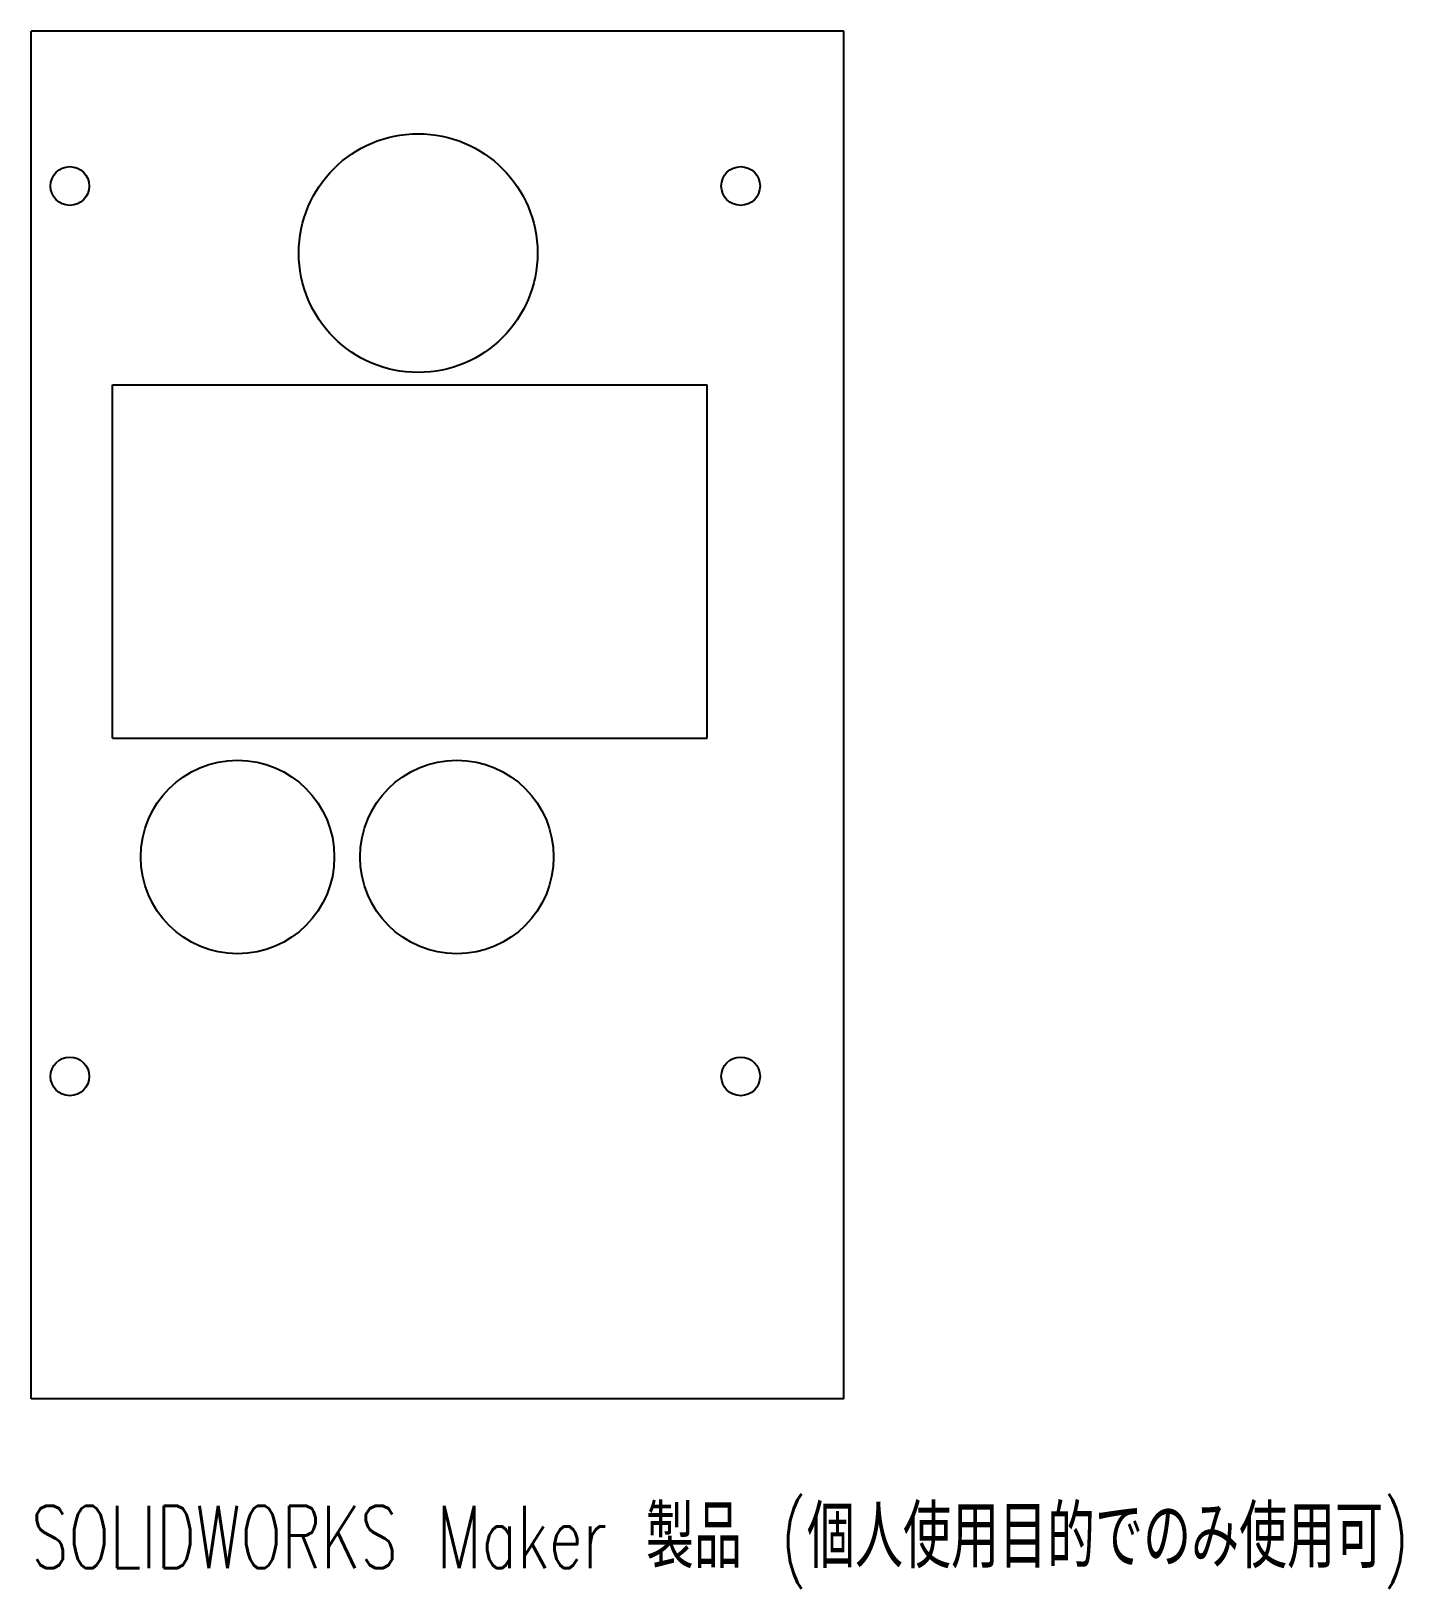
# Model space of a CAD drawing. Header units: millimetres. Extents: x -58 to 48, y -15 to 106.
import ezdxf

# ---------------------------------------------------------------- set-up
doc = ezdxf.new("R2010")
doc.units = ezdxf.units.MM
doc.styles.add('SLDTEXTSTYLE0', font='TXT', dxfattribs={"width": 0.7, "bigfont": 'bigfont'})

msp = doc.modelspace()

# ---------------------------------------------------------------- linework, layer by layer
at = {"color": 7, "linetype": 'Continuous', "lineweight": 25}
for p, q in [((5, 106), (-58, 106)), ((-58, 0), (-58, 106)), ((5, 0), (5, 106)), ((-51.7, 51.2), (-51.7, 78.6)), ((-51.7, 78.6), (-5.6, 78.6)), ((-5.6, 51.2), (-5.6, 78.6)), ((-51.7, 51.2), (-5.6, 51.2)), ((5, 0), (-58, 0))]:
    msp.add_line(p, q, dxfattribs=at)
for centre, radius in [((-28, 88.8), 9.25), ((-55, 94), 1.5), ((-3, 94), 1.5), ((-42, 42), 7.5), ((-25, 42), 7.5), ((-55, 25), 1.5), ((-3, 25), 1.5)]:
    msp.add_circle(centre, radius, dxfattribs=at)

# ---------------------------------------------------------------- texts
at = {"color": 7, "linetype": 'Continuous', "insert": (-58, -8.27), "char_height": 4.8336, "attachment_point": 1, "style": 'SLDTEXTSTYLE0'}
msp.add_mtext('SOLIDWORKS Maker 製品 (個人使用目的でのみ使用可)', dxfattribs=at)

doc.saveas('drawing.dxf')
